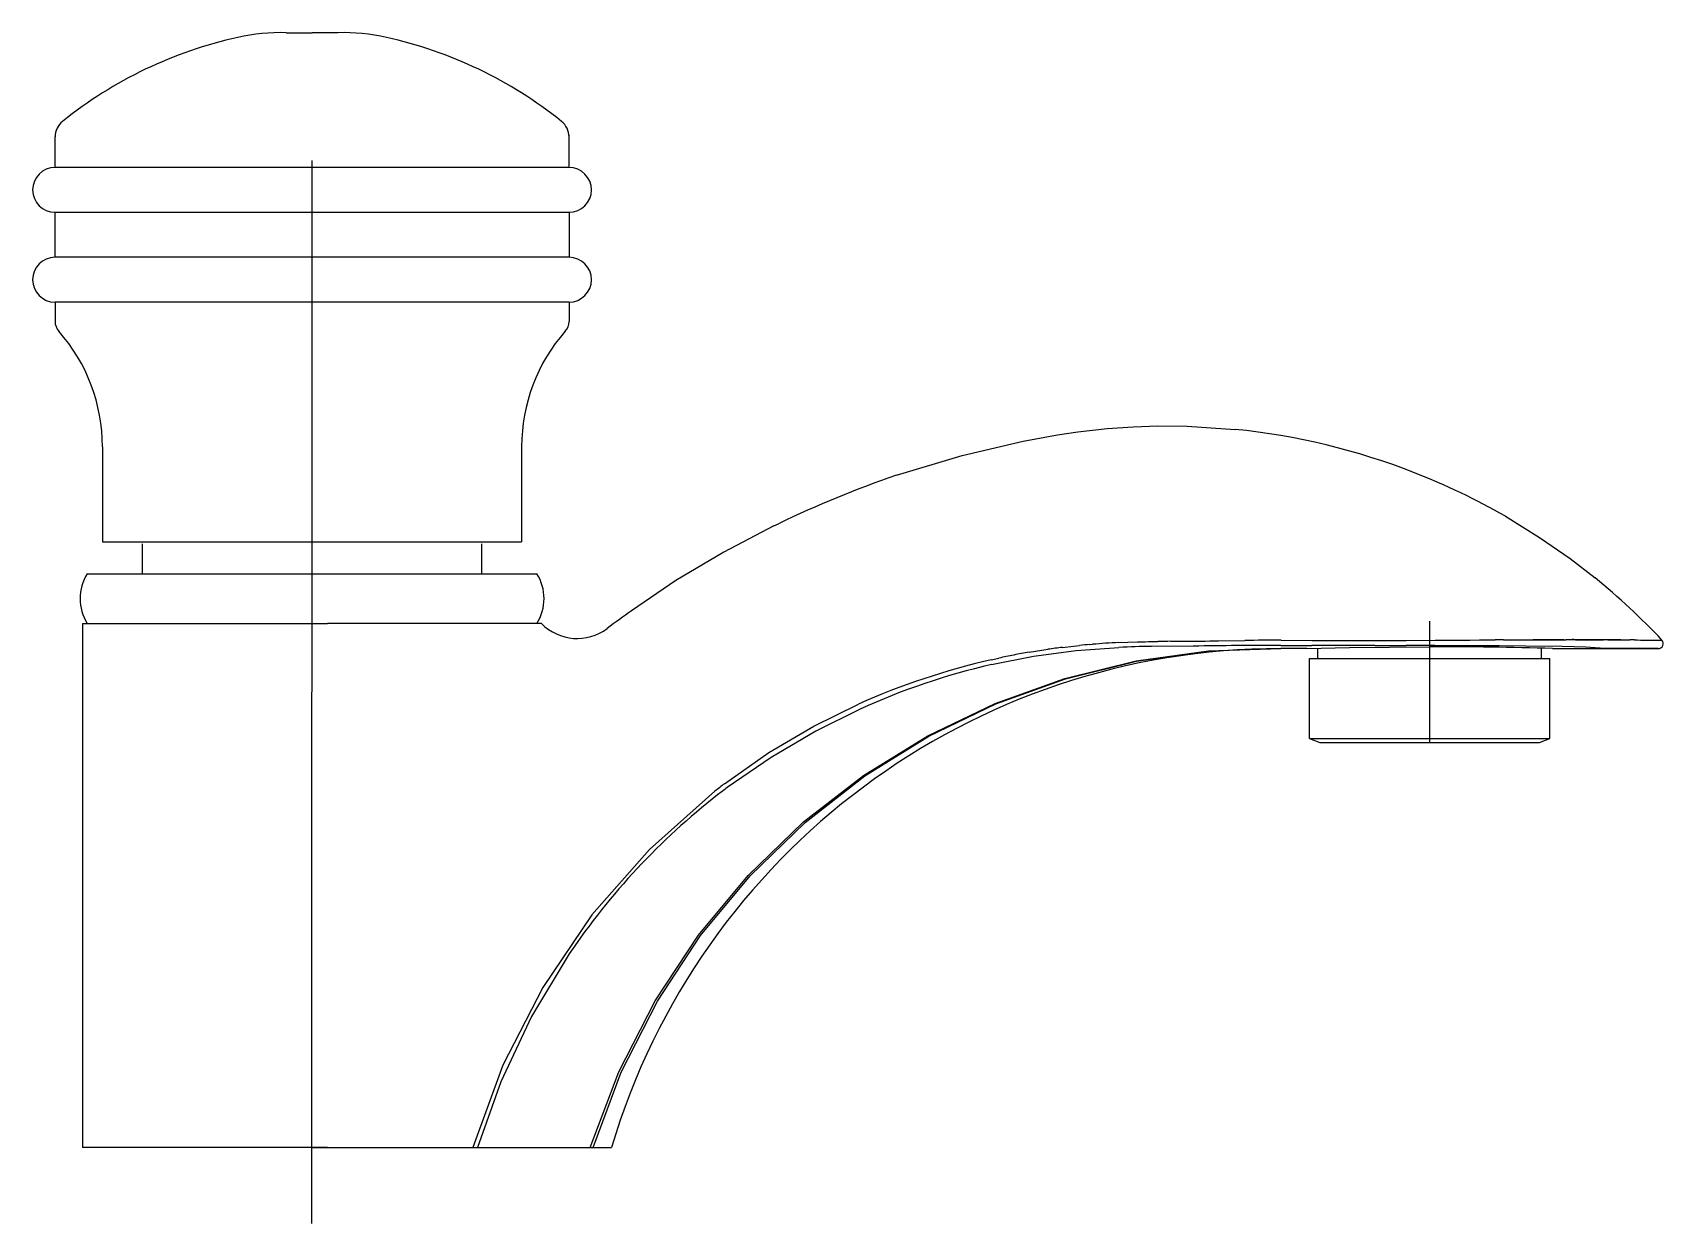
# Model space of a CAD drawing. Extents: x -262.336 to -262.182, y 72.124 to 72.236.
import ezdxf

# ---------------------------------------------------------------- set-up
doc = ezdxf.new("R2010")
doc.units = 0
doc.header["$LTSCALE"] = 0.2
doc.header["$MEASUREMENT"] = 0
doc.linetypes.add('AXES', pattern=[0.54, 0.3, -0.08, 0.08, -0.08])
doc.linetypes.add('CONTINU', pattern=[0])
doc.layers.get('0').update_dxf_attribs({"linetype": 'CONTINUOUS'})
doc.layers.add('DECA_EIXOS', color=5, linetype='AXES')

msp = doc.modelspace()

# ---------------------------------------------------------------- linework, layer by layer
at = {"linetype": 'CONTINU'}
for points in [[(-262.3119, 72.23566, 0.061261), (-262.31646, 72.23522)], [(-262.30247, 72.23522, 0.061195), (-262.30703, 72.23566)], [(-262.31646, 72.23522, 0.114673), (-262.33294, 72.22732)], [(-262.28599, 72.22732, 0.114703), (-262.30247, 72.23522)], [(-262.33294, 72.22732, 0.227668), (-262.33365, 72.22585)], [(-262.28528, 72.22585, 0.227667), (-262.28599, 72.22732)], [(-262.33365, 72.22298, 1), (-262.33365, 72.21876)], [(-262.28528, 72.21876, 1), (-262.28528, 72.22298)], [(-262.33365, 72.21453, 1), (-262.33365, 72.21031)], [(-262.28528, 72.21031, 1), (-262.28528, 72.21453)], [(-262.33365, 72.20851, 0.183929), (-262.33329, 72.20757)], [(-262.28564, 72.20757, 0.183062), (-262.28528, 72.2085)], [(-262.32919, 72.1967, 0.182676), (-262.33329, 72.20757)], [(-262.28564, 72.20757, 0.182676), (-262.28974, 72.1967)], [(-262.20573, 72.19426, 0.068016), (-262.22261, 72.19834)], [(-262.25447, 72.19402, 0.031116), (-262.26557, 72.18946)], [(-262.19717, 72.19016, 0.037429), (-262.20573, 72.19426)], [(-262.33063, 72.18476, 0.285861), (-262.33063, 72.18007)], [(-262.2883, 72.18007, 0.285857), (-262.2883, 72.18476)], [(-262.18243, 72.17851, 0.033508), (-262.18873, 72.18436)], [(-262.28787, 72.18007, 0.376176), (-262.28169, 72.17961)], [(-262.27939, 72.18128, 0.007094), (-262.28169, 72.17961)], [(-262.21827, 72.1785, 0.003893), (-262.22168, 72.17848)], [(-262.19736, 72.17854, 0.006025), (-262.19814, 72.17854)], [(-262.19056, 72.17855, 0.017078), (-262.19088, 72.17856)], [(-262.18501, 72.17853, 0.011658), (-262.18546, 72.17853)], [(-262.18501, 72.17853, 0.003786), (-262.18391, 72.17852)], [(-262.18279, 72.17772, 0.674682), (-262.18243, 72.17851)], [(-262.2183, 72.17772, 0.331678), (-262.28129, 72.13077)], [(-262.24343, 72.17711, 0.006335), (-262.24483, 72.17682)], [(-262.24198, 72.17737, 0.005305), (-262.24343, 72.17711)], [(-262.23885, 72.17783, 0.005866), (-262.24021, 72.17765)], [(-262.23626, 72.1781, 0.004491), (-262.23725, 72.17801)], [(-262.23354, 72.17828, 0.007633), (-262.23603, 72.17812)], [(-262.23046, 72.17792, 0.008633), (-262.23354, 72.17783)], [(-262.22864, 72.1784, 0.002593), (-262.22986, 72.17838)], [(-262.2275, 72.17841, 0.00136), (-262.22416, 72.17844)], [(-262.2183, 72.17802, 0.003476), (-262.22654, 72.17795)], [(-262.19273, 72.17772, 0.007464), (-262.20429, 72.17789)], [(-262.24556, 72.17665, 0.049456), (-262.25805, 72.17249)], [(-262.24553, 72.17621, 0.04985), (-262.25787, 72.17203)], [(-262.27065, 72.165, 0.005454), (-262.27155, 72.16429)], [(-262.2713, 72.16395, 0.078564), (-262.28526, 72.14899)], [(-262.2704, 72.16463, 0.005973), (-262.2713, 72.16395)]]:
    msp.add_lwpolyline(points, format="xyb", dxfattribs=at)
for points in [[(-262.3119, 72.23566), (-262.30946, 72.23566)], [(-262.30703, 72.23566), (-262.30946, 72.23566)], [(-262.28528, 72.22298), (-262.28528, 72.22605)], [(-262.33365, 72.22298), (-262.33365, 72.22585)], [(-262.28528, 72.22298), (-262.33365, 72.22298)], [(-262.33365, 72.21453), (-262.33365, 72.21876)], [(-262.33365, 72.21876), (-262.28528, 72.21876)], [(-262.28528, 72.21876), (-262.28528, 72.21453)], [(-262.28528, 72.21453), (-262.33365, 72.21453)], [(-262.28528, 72.21031), (-262.33365, 72.21031)], [(-262.33365, 72.21031), (-262.33365, 72.20851)], [(-262.28528, 72.21031), (-262.28528, 72.2085)], [(-262.23933, 72.19783), (-262.2374, 72.19811), (-262.23464, 72.19842), (-262.23221, 72.19858)], [(-262.23221, 72.19858), (-262.22987, 72.19866), (-262.22712, 72.19863), (-262.22261, 72.19834)], [(-262.25447, 72.19402), (-262.2483, 72.19589), (-262.24255, 72.19724), (-262.23933, 72.19783)], [(-262.32919, 72.1967), (-262.32919, 72.18777)], [(-262.28974, 72.1967), (-262.28974, 72.18777)], [(-262.266, 72.18925), (-262.27071, 72.18678), (-262.27522, 72.18411), (-262.27939, 72.18128)], [(-262.266, 72.18925), (-262.26557, 72.18946)], [(-262.19717, 72.19016), (-262.19395, 72.18818), (-262.19108, 72.18618), (-262.18873, 72.18436)], [(-262.32919, 72.18777), (-262.28974, 72.18777)], [(-262.32919, 72.18777), (-262.32678, 72.18777)], [(-262.32543, 72.18476), (-262.32543, 72.18758)], [(-262.2935, 72.18476), (-262.2935, 72.18758)], [(-262.33063, 72.18476), (-262.2883, 72.18476)], [(-262.33106, 72.18007), (-262.30947, 72.18007)], [(-262.33106, 72.18007), (-262.33106, 72.13077)], [(-262.30947, 72.18007), (-262.30802, 72.18007)], [(-262.28787, 72.18007), (-262.30802, 72.18007)], [(-262.27953, 72.18119), (-262.27939, 72.18128)], [(-262.22416, 72.17844), (-262.22168, 72.17848)], [(-262.21827, 72.1785), (-262.21536, 72.17849)], [(-262.21536, 72.17849), (-262.21176, 72.17848)], [(-262.21176, 72.17848), (-262.21051, 72.17848)], [(-262.21051, 72.17848), (-262.20941, 72.17848)], [(-262.20941, 72.17848), (-262.20649, 72.17848)], [(-262.20649, 72.17848), (-262.20377, 72.1785)], [(-262.20377, 72.1785), (-262.20326, 72.1785)], [(-262.20326, 72.1785), (-262.20051, 72.17852)], [(-262.20051, 72.17852), (-262.19961, 72.17853)], [(-262.19961, 72.17853), (-262.19856, 72.17854)], [(-262.19856, 72.17854), (-262.19814, 72.17854)], [(-262.19736, 72.17854), (-262.19632, 72.17855)], [(-262.19632, 72.17855), (-262.19585, 72.17855)], [(-262.19585, 72.17855), (-262.1951, 72.17855)], [(-262.1951, 72.17855), (-262.19455, 72.17855)], [(-262.19455, 72.17855), (-262.19166, 72.17855)], [(-262.19219, 72.17855), (-262.19455, 72.17855)], [(-262.19166, 72.17855), (-262.19219, 72.17855)], [(-262.19166, 72.17855), (-262.19149, 72.17855)], [(-262.19149, 72.17855), (-262.19088, 72.17856)], [(-262.19056, 72.17855), (-262.19149, 72.17855)], [(-262.19056, 72.17855), (-262.19025, 72.17855)], [(-262.18909, 72.17855), (-262.19056, 72.17855)], [(-262.19025, 72.17855), (-262.18979, 72.17855)], [(-262.18979, 72.17855), (-262.1889, 72.17855)], [(-262.1889, 72.17855), (-262.18909, 72.17855)], [(-262.18753, 72.17854), (-262.1889, 72.17855)], [(-262.1889, 72.17855), (-262.18795, 72.17854)], [(-262.18753, 72.17854), (-262.18728, 72.17854)], [(-262.18629, 72.17853), (-262.18753, 72.17854)], [(-262.18728, 72.17854), (-262.18685, 72.17854)], [(-262.18685, 72.17854), (-262.18608, 72.17853)], [(-262.18608, 72.17853), (-262.18546, 72.17853)], [(-262.18391, 72.17852), (-262.18336, 72.17852)], [(-262.18336, 72.17852), (-262.18243, 72.17851)], [(-262.28328, 72.13077), (-262.2806, 72.13788), (-262.27718, 72.14456), (-262.2731, 72.15074), (-262.26842, 72.15637), (-262.26321, 72.1614), (-262.25756, 72.16579), (-262.25153, 72.16952), (-262.24519, 72.17256), (-262.23863, 72.17491), (-262.23192, 72.17655), (-262.22511, 72.17751), (-262.2183, 72.17772)], [(-262.28302, 72.13077), (-262.28036, 72.13787), (-262.27697, 72.14454), (-262.2729, 72.15071), (-262.26825, 72.15633), (-262.26307, 72.16135), (-262.25743, 72.16575), (-262.25143, 72.16948), (-262.24511, 72.17253), (-262.23857, 72.17488), (-262.23188, 72.17653), (-262.2251, 72.1775), (-262.2183, 72.17772)], [(-262.24553, 72.17621), (-262.24157, 72.177), (-262.23757, 72.17753), (-262.23354, 72.17783)], [(-262.24198, 72.17737), (-262.24078, 72.17757)], [(-262.24078, 72.17757), (-262.24021, 72.17765)], [(-262.23885, 72.17783), (-262.23781, 72.17795)], [(-262.23781, 72.17795), (-262.23725, 72.17801)], [(-262.23626, 72.1781), (-262.23603, 72.17812)], [(-262.23354, 72.17828), (-262.23269, 72.17831)], [(-262.23269, 72.17831), (-262.2318, 72.17835)], [(-262.2318, 72.17835), (-262.23107, 72.17836)], [(-262.23107, 72.17836), (-262.23075, 72.17837)], [(-262.23075, 72.17837), (-262.22986, 72.17838)], [(-262.22654, 72.17795), (-262.23046, 72.17792)], [(-262.22864, 72.1784), (-262.2275, 72.17841)], [(-262.2183, 72.17802), (-262.21538, 72.17802)], [(-262.21584, 72.17772), (-262.2183, 72.17772)], [(-262.21584, 72.17772), (-262.21183, 72.17782), (-262.20429, 72.17789)], [(-262.21052, 72.178), (-262.21538, 72.17802)], [(-262.21481, 72.17677), (-262.21481, 72.17775)], [(-262.20944, 72.178), (-262.21052, 72.178)], [(-262.20944, 72.178), (-262.20652, 72.17799)], [(-262.2038, 72.17799), (-262.20652, 72.17799)], [(-262.20057, 72.17797), (-262.2038, 72.17799)], [(-262.19773, 72.17796), (-262.20057, 72.17797)], [(-262.19523, 72.17794), (-262.19773, 72.17796)], [(-262.19183, 72.1779), (-262.19523, 72.17794)], [(-262.19377, 72.17677), (-262.19377, 72.17775)], [(-262.19273, 72.17772), (-262.18279, 72.17772)], [(-262.19069, 72.17788), (-262.19183, 72.1779)], [(-262.1896, 72.17786), (-262.19069, 72.17788)], [(-262.18782, 72.17772), (-262.1896, 72.17786)], [(-262.18635, 72.17772), (-262.18782, 72.17772)], [(-262.18507, 72.17772), (-262.18635, 72.17772)], [(-262.18368, 72.17772), (-262.18507, 72.17772)], [(-262.18279, 72.17772), (-262.18368, 72.17772)], [(-262.24556, 72.17665), (-262.24483, 72.17682)], [(-262.2156, 72.17677), (-262.19377, 72.17677)], [(-262.2156, 72.16926), (-262.2156, 72.17677)], [(-262.19377, 72.17677), (-262.19297, 72.17677)], [(-262.19297, 72.16926), (-262.19297, 72.17677)], [(-262.27065, 72.165), (-262.26649, 72.16794), (-262.26226, 72.17042), (-262.25805, 72.17249)], [(-262.25787, 72.17203), (-262.26205, 72.16996), (-262.26626, 72.16748), (-262.2704, 72.16463)], [(-262.2156, 72.16926), (-262.19297, 72.16926)], [(-262.2156, 72.16926), (-262.21462, 72.16888)], [(-262.21462, 72.16888), (-262.19396, 72.16888)], [(-262.19396, 72.16888), (-262.19297, 72.16926)], [(-262.27155, 72.16429), (-262.27771, 72.15882), (-262.28313, 72.15265), (-262.28775, 72.14584), (-262.29151, 72.13851), (-262.29432, 72.13077)], [(-262.28526, 72.14899), (-262.28882, 72.14309), (-262.29171, 72.13695), (-262.29388, 72.13077)], [(-262.30802, 72.13077), (-262.33106, 72.13077)], [(-262.30947, 72.13077), (-262.28328, 72.13077)], [(-262.28328, 72.13077), (-262.28302, 72.13077)], [(-262.28302, 72.13077), (-262.28129, 72.13077)]]:
    msp.add_lwpolyline(points, dxfattribs=at)
at = {"layer": 'DECA_EIXOS'}
for points in [[(-262.30947, 72.12364), (-262.30946, 72.23566)], [(-262.20429, 72.16888), (-262.20429, 72.18031)]]:
    msp.add_lwpolyline(points, dxfattribs=at)

doc.saveas('drawing.dxf')
